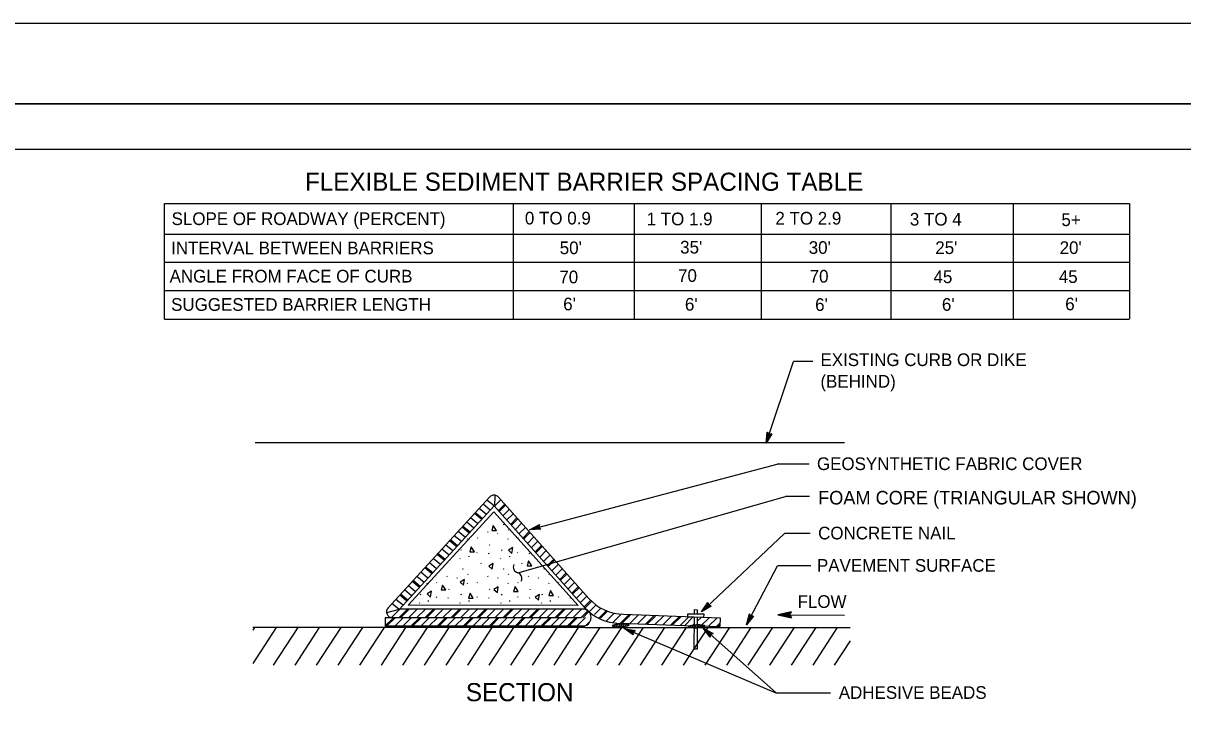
# Model space of a CAD drawing. Extents: x -894 to 866, y -476 to 714.
# Drawn here: x -184 to 457, y 332 to 714 of the extents above; entities that cross this region are included whole.
import ezdxf

# ---------------------------------------------------------------- set-up
doc = ezdxf.new("R2010")
doc.units = 0
for name, color, linetype in [('1 Control', 7, 'Continuous'), ('10 Sheet Format', 7, 'Continuous'), ('57 Undefined', 7, 'Continuous'), ('60 Nongeo Data', 7, 'Continuous'), ('63 Seal and Sig', 7, 'Continuous')]:
    doc.layers.add(name, color=color, linetype=linetype)

msp = doc.modelspace()

# ---------------------------------------------------------------- linework, layer by layer
at = {"layer": '1 Control'}
for p, q in [((233.03, 386.91), (233.03, 386.91)), ((240.52, 385.21), (240.52, 385.21)), ((240.53, 388.55), (240.53, 388.55))]:
    msp.add_line(p, q, dxfattribs=at)
msp.add_lwpolyline([(240.53, 388.55), (233.03, 386.91), (240.52, 385.21), (240.25, 385.66), (234.77, 386.89), (240.27, 388.11), (240, 387.67), (236.48, 386.89), (239.99, 386.1), (239.73, 386.55), (238.21, 386.89), (239.73, 387.22), (239.53, 386.88), (240.52, 385.21), (239.53, 386.88)], close=True, dxfattribs=at)
at = {"layer": '10 Sheet Format'}
for p, q in [((-863.46, 668.96), (836.55, 668.96)), ((-813.45, 643.96), (811.55, 643.96))]:
    msp.add_line(p, q, dxfattribs=at)
for points in [[(-894.04, 713.56), (865.96, 713.56), (865.96, -476.44), (-894.04, -476.44)], [(-863.46, -431.04), (836.55, -431.04), (836.55, 668.96), (-863.46, 668.96)]]:
    msp.add_lwpolyline(points, close=True, dxfattribs=at)
at = {"layer": '57 Undefined'}
for p, q in [((-105.82, 613.92), (427.16, 613.92)), ((-105.82, 550.07), (-105.82, 613.92)), ((86.98, 550.07), (86.98, 613.92)), ((153.83, 550.07), (153.83, 613.92)), ((223.91, 549.83), (223.91, 613.67)), ((295.57, 550.07), (295.57, 613.92)), ((363.18, 550.07), (363.18, 613.92)), ((427.4, 550.07), (427.4, 613.92)), ((-105.82, 597.16), (194.9, 597.16)), ((-25.73, 597.16), (427.4, 597.16)), ((91.86, 597.16), (172.05, 597.16)), ((-105.82, 581.56), (427.16, 581.56)), ((-105.92, 565.96), (275.38, 565.96)), ((274.5, 566), (427.16, 566)), ((-105.82, 550.07), (427.16, 550.07)), ((226.5, 481.59), (241.6, 526.77)), ((252.34, 526.77), (241.6, 526.77)), ((97.68, 434.38), (232.73, 469.99)), ((250.32, 469.99), (232.73, 469.99)), ((89.39, 410.13), (237.2, 452.13)), ((250.6, 452.13), (237.2, 452.13)), ((193.34, 390.99), (236.66, 431.71)), ((250.92, 431.71), (236.66, 431.71)), ((215.66, 381.42), (232.8, 413.85)), ((251.2, 413.85), (232.8, 413.85)), ((232.18, 343.69), (148.14, 379.39)), ((232.2, 343.67), (192.08, 379.36)), ((262.06, 343.67), (232.2, 343.67))]:
    msp.add_line(p, q, dxfattribs=at)
at = {"layer": '60 Nongeo Data'}
for p, q in [((227.14, 487.7), (227.14, 487.7)), ((269.8, 481.78), (-55.64, 481.78)), ((226.5, 481.59), (226.5, 481.59)), ((229.67, 486.86), (229.67, 486.86)), ((72.34, 450.43), (76.31, 447.17)), ((80, 450.3), (76.37, 446.67)), ((76.74, 452.74), (76.41, 446.92)), ((28.73, 392.3), (76.16, 443.84)), ((65.46, 442.93), (69.43, 439.67)), ((65.91, 443.42), (69.87, 440.15)), ((68.05, 445.76), (72.02, 442.49)), ((70.2, 448.09), (74.16, 444.83)), ((76.16, 443.84), (122.65, 392.03)), ((82.12, 447.94), (78.49, 444.31)), ((82.56, 447.45), (78.93, 443.82)), ((84.68, 445.09), (81.05, 441.46)), ((86.8, 442.73), (83.17, 439.1)), ((59.03, 435.92), (62.99, 432.66)), ((61.17, 438.26), (65.14, 434.99)), ((63.32, 440.6), (67.28, 437.33)), ((81.44, 436.79), (81.25, 436.5)), ((81.62, 436.89), (81.44, 436.61)), ((88.92, 440.37), (85.29, 436.74)), ((89.36, 439.88), (85.73, 436.25)), ((91.48, 437.52), (87.85, 433.89)), ((101.33, 436.67), (101.33, 436.67)), ((54.29, 430.76), (58.25, 427.49)), ((56.44, 433.1), (60.4, 429.83)), ((58.58, 435.43), (62.54, 432.17)), ((67.18, 429.34), (66.99, 429.06)), ((73.04, 432.34), (72.86, 432.76)), ((78.29, 431.79), (78.1, 431.51)), ((84.39, 433.42), (84.2, 433.84)), ((89.64, 429.34), (89.45, 429.06)), ((93.6, 435.16), (89.97, 431.53)), ((95.72, 432.8), (92.09, 429.17)), ((96.16, 432.31), (92.53, 428.68)), ((98.28, 429.95), (94.65, 426.32)), ((95.86, 433.86), (95.86, 433.86)), ((102.01, 434.09), (102.01, 434.09)), ((47.41, 423.26), (51.37, 420)), ((49.55, 425.6), (53.52, 422.33)), ((51.7, 427.94), (55.66, 424.67)), ((52.15, 428.42), (56.11, 425.16)), ((61.64, 428.83), (61.45, 428.55)), ((73.67, 425.5), (73.48, 425.22)), ((84.1, 428.83), (83.91, 428.55)), ((100.41, 427.59), (96.77, 423.96)), ((102.53, 425.23), (98.89, 421.6)), ((102.97, 424.74), (99.34, 421.11)), ((42.67, 418.1), (46.63, 414.84)), ((44.82, 420.44), (48.78, 417.17)), ((45.26, 420.92), (49.23, 417.66)), ((57.5, 418.01), (57.31, 417.73)), ((58.18, 422.35), (57.99, 422.77)), ((62.37, 419.25), (62.32, 418.83)), ((67.01, 421.34), (66.82, 421.06)), ((73.51, 420.43), (73.32, 420.85)), ((79.96, 418.01), (79.77, 417.73)), ((80.64, 422.35), (80.45, 422.77)), ((84.82, 419.25), (84.78, 418.83)), ((89.47, 421.34), (89.28, 421.06)), ((95.97, 420.43), (95.78, 420.85)), ((105.09, 422.38), (101.46, 418.75)), ((107.21, 420.02), (103.58, 416.39)), ((109.33, 417.66), (105.7, 414.03)), ((109.77, 417.17), (106.14, 413.54)), ((35.79, 410.6), (39.75, 407.34)), ((37.94, 412.94), (41.9, 409.67)), ((38.38, 413.43), (42.34, 410.16)), ((40.53, 415.76), (44.49, 412.5)), ((58.98, 412.25), (58.79, 411.96)), ((59.17, 412.35), (58.98, 412.07)), ((69.25, 414.99), (69.06, 415.41)), ((81.44, 412.25), (81.25, 411.96)), ((81.62, 412.35), (81.44, 412.07)), ((91.7, 414.99), (91.52, 415.41)), ((103.89, 412.25), (103.71, 411.96)), ((104.08, 412.35), (103.89, 412.07)), ((111.89, 414.81), (108.26, 411.18)), ((114.01, 412.45), (110.38, 408.82)), ((116.13, 410.09), (112.5, 406.46)), ((31.05, 405.44), (35.02, 402.18)), ((31.5, 405.93), (35.46, 402.66)), ((33.65, 408.26), (37.61, 405)), ((39.18, 404.29), (39, 404.01)), ((44.72, 404.8), (44.54, 404.52)), ((50.58, 407.8), (50.4, 408.22)), ((55.83, 407.25), (55.65, 406.97)), ((61.64, 404.29), (61.45, 404.01)), ((61.93, 408.88), (61.74, 409.3)), ((67.18, 404.8), (66.99, 404.52)), ((73.04, 407.8), (72.86, 408.22)), ((78.29, 407.25), (78.1, 406.97)), ((84.1, 404.29), (83.91, 404.01)), ((84.39, 408.88), (84.2, 409.3)), ((89.64, 404.8), (89.45, 404.52)), ((95.5, 407.8), (95.31, 408.22)), ((100.75, 407.25), (100.56, 406.97)), ((106.56, 404.29), (106.37, 404.01)), ((106.85, 408.88), (106.66, 409.3)), ((112.1, 404.8), (111.91, 404.52)), ((116.57, 409.6), (112.94, 405.97)), ((118.69, 407.24), (115.06, 403.61)), ((120.81, 404.88), (117.18, 401.25)), ((24.17, 397.94), (28.13, 394.68)), ((24.62, 398.43), (28.58, 395.16)), ((26.76, 400.77), (30.72, 397.5)), ((28.91, 403.1), (32.87, 399.84)), ((35.72, 397.81), (35.53, 398.23)), ((51.21, 400.96), (51.02, 400.68)), ((58.18, 397.81), (57.99, 398.23)), ((73.67, 400.96), (73.48, 400.68)), ((80.64, 397.81), (80.45, 398.23)), ((96.12, 400.96), (95.94, 400.68)), ((103.1, 397.81), (102.91, 398.23)), ((122.93, 402.52), (119.3, 398.89)), ((123.37, 402.03), (119.74, 398.4)), ((125.5, 399.67), (121.86, 396.04)), ((127.62, 397.31), (123.98, 393.68)), ((19.86, 393.3), (23.82, 390.03)), ((22.03, 395.6), (25.99, 392.34)), ((122.65, 392.03), (28.73, 392.3)), ((35.04, 393.47), (34.85, 393.19)), ((39.91, 394.71), (39.86, 394.29)), ((44.55, 396.8), (44.36, 396.52)), ((51.05, 395.89), (50.87, 396.31)), ((57.5, 393.47), (57.31, 393.19)), ((62.37, 394.71), (62.32, 394.29)), ((67.01, 396.8), (66.82, 396.52)), ((73.51, 395.89), (73.32, 396.31)), ((79.96, 393.47), (79.77, 393.19)), ((84.82, 394.71), (84.78, 394.29)), ((89.47, 396.8), (89.28, 396.52)), ((95.97, 395.89), (95.78, 396.31)), ((102.41, 393.47), (102.23, 393.19)), ((107.28, 394.71), (107.23, 394.29)), ((111.92, 396.8), (111.74, 396.52)), ((118.43, 395.89), (118.24, 396.31)), ((129.74, 394.95), (126.1, 391.32)), ((130.18, 394.46), (126.55, 390.82)), ((132.42, 392.22), (128.98, 388.78)), ((194.38, 393.65), (194.38, 393.65)), ((196.21, 391.7), (196.21, 391.7)), ((20.14, 385.24), (16.02, 385.24)), ((16.02, 385.24), (16.02, 380.54)), ((20.62, 385.22), (16.14, 380.74)), ((23.78, 389.9), (16.91, 388.02)), ((21.56, 385.23), (17.08, 380.75)), ((23.93, 389.75), (19.73, 385.54)), ((124.48, 385.26), (20.17, 385.26)), ((26.04, 385.23), (21.56, 380.75)), ((28.42, 390.02), (23.57, 385.17)), ((125.69, 390.04), (23.99, 390.04)), ((29.35, 390.02), (24.5, 385.17)), ((30.53, 385.24), (26.05, 380.76)), ((33.83, 390.02), (28.98, 385.17)), ((35.01, 385.24), (30.54, 380.77)), ((35.95, 385.25), (31.47, 380.77)), ((38.31, 390.02), (33.47, 385.18)), ((40.44, 385.25), (35.96, 380.78)), ((42.79, 390.02), (37.95, 385.18)), ((43.73, 390.02), (38.89, 385.18)), ((44.92, 385.26), (40.45, 380.79)), ((48.21, 390.02), (43.37, 385.19)), ((49.41, 385.26), (44.94, 380.79)), ((50.34, 385.27), (45.87, 380.8)), ((52.69, 390.02), (47.85, 385.19)), ((54.83, 385.27), (50.36, 380.8)), ((57.17, 390.02), (52.34, 385.19)), ((58.1, 390.02), (53.27, 385.2)), ((59.31, 385.28), (54.85, 380.81)), ((62.58, 390.02), (57.76, 385.2)), ((63.8, 385.28), (59.34, 380.82)), ((64.74, 385.29), (60.27, 380.82)), ((67.06, 390.02), (62.24, 385.2)), ((69.22, 385.29), (64.76, 380.83)), ((71.54, 390.02), (66.72, 385.21)), ((72.47, 390.02), (67.66, 385.21)), ((73.71, 385.3), (69.25, 380.84)), ((76.95, 390.02), (72.14, 385.21)), ((78.19, 385.3), (73.73, 380.85)), ((79.13, 385.31), (74.67, 380.85)), ((81.43, 390.02), (76.63, 385.22)), ((83.61, 385.31), (79.16, 380.86)), ((85.91, 390.02), (81.11, 385.22)), ((86.85, 390.02), (82.04, 385.22)), ((88.1, 385.32), (83.65, 380.86)), ((91.33, 390.02), (86.53, 385.23)), ((92.59, 385.32), (88.13, 380.87)), ((93.52, 385.33), (89.07, 380.87)), ((95.81, 390.02), (91.01, 385.23)), ((98.01, 385.33), (93.56, 380.88)), ((100.29, 390.02), (95.5, 385.23)), ((101.22, 390.02), (96.43, 385.23)), ((102.49, 385.34), (98.04, 380.89)), ((105.7, 390.02), (100.91, 385.24)), ((106.98, 385.34), (102.53, 380.9)), ((107.91, 385.35), (103.47, 380.9)), ((110.18, 390.02), (105.4, 385.24)), ((112.4, 385.35), (107.95, 380.91)), ((114.66, 390.02), (109.88, 385.25)), ((115.59, 390.02), (110.82, 385.25)), ((116.89, 385.36), (112.44, 380.91)), ((120.07, 390.02), (115.3, 385.25)), ((121.37, 385.36), (116.93, 380.92)), ((122.31, 385.37), (117.87, 380.92)), ((124.55, 390.02), (119.78, 385.26)), ((126.79, 385.37), (122.35, 380.93)), ((128.05, 389.04), (124.27, 385.26)), ((124.27, 385.26), (124.27, 385.26)), ((128.49, 388.54), (125.22, 385.28)), ((129.92, 385.5), (129.79, 385.37)), ((135.28, 390.6), (131.66, 386.98)), ((138.36, 389.2), (134.39, 385.23)), ((139, 388.91), (135.06, 384.97)), ((142.37, 387.6), (138.28, 383.57)), ((146.35, 387.08), (141.84, 382.62)), ((150.66, 386.88), (145.83, 382.11)), ((151.56, 386.84), (146.81, 382.15)), ((147.83, 387.16), (201.11, 385.26)), ((155.88, 386.65), (151.11, 381.95)), ((160.18, 386.45), (155.5, 381.83)), ((164.49, 386.25), (159.79, 381.61)), ((165.39, 386.21), (160.85, 381.73)), ((169.97, 386.28), (165.13, 381.51)), ((174.35, 386.15), (169.57, 381.44)), ((178.62, 385.92), (173.91, 381.27)), ((179.59, 385.95), (174.89, 381.31)), ((183.66, 385.58), (179.03, 381)), ((186.14, 385.56), (181.56, 381.05)), ((190.71, 385.45), (188.73, 383.49)), ((195.02, 385.25), (190.37, 380.66)), ((190.92, 388.57), (190.92, 388.57)), ((199.43, 385.14), (194.75, 380.53)), ((201.11, 385.26), (201.07, 380.35)), ((217.29, 387.35), (217.29, 387.35)), ((219.65, 386.1), (219.65, 386.1)), ((233.54, 386.86), (269.92, 386.73)), ((126.66, 379.86), (-57.05, 379.86)), ((-44.16, 379.86), (-57.05, 360.01)), ((-56.09, 379.86), (-57.05, 378.37)), ((-32.24, 379.86), (-45.79, 359)), ((-20.31, 379.86), (-33.86, 359)), ((-8.39, 379.86), (-21.94, 359)), ((3.53, 379.86), (-10.02, 359)), ((15.46, 379.86), (1.91, 359)), ((27.38, 379.86), (13.83, 359)), ((126.45, 380.68), (16.02, 380.68)), ((39.3, 379.86), (25.76, 359)), ((51.23, 379.86), (37.68, 359)), ((63.15, 379.86), (49.6, 359)), ((75.07, 379.86), (61.53, 359)), ((87, 379.86), (73.45, 359)), ((98.92, 379.86), (85.37, 359)), ((110.84, 379.86), (97.3, 359)), ((122.77, 379.86), (109.22, 359)), ((134.69, 379.86), (121.14, 359)), ((126.66, 379.86), (272.99, 379.86)), ((128.78, 382.88), (126.96, 381.06)), ((146.62, 379.86), (133.07, 359)), ((141.8, 381.1), (141.62, 380.82)), ((143.34, 381.65), (142.49, 380.34)), ((144.67, 381.86), (143.58, 380.17)), ((145.94, 381.98), (144.73, 380.11)), ((158.54, 379.86), (144.99, 359)), ((145.52, 382.18), (186.68, 380.75)), ((147.16, 382.02), (145.93, 380.12)), ((148.34, 382), (147.17, 380.19)), ((148.14, 379.39), (148.14, 379.39)), ((149.47, 381.9), (148.46, 380.34)), ((150.5, 381.66), (149.84, 380.63)), ((154.18, 378.27), (154.18, 378.27)), ((170.46, 379.86), (156.91, 359)), ((182.39, 379.86), (168.84, 359)), ((194.31, 379.86), (180.76, 359)), ((183.62, 380.57), (183.44, 380.29)), ((185.16, 381.11), (184.31, 379.8)), ((186.49, 381.32), (185.4, 379.64)), ((186.63, 381.66), (185.69, 380.73)), ((187.76, 381.44), (186.55, 379.57)), ((186.66, 380.77), (186.6, 380.7)), ((188.98, 381.48), (187.75, 379.58)), ((188.77, 380.71), (201.07, 380.35)), ((190.16, 381.46), (188.99, 379.65)), ((191.29, 381.36), (190.28, 379.81)), ((192.33, 381.12), (191.66, 380.1)), ((191.82, 379.47), (191.82, 379.47)), ((206.23, 379.86), (192.69, 359)), ((200.85, 382.1), (199.13, 380.4)), ((201.02, 381.34), (200.05, 380.38)), ((218.16, 379.86), (204.61, 359)), ((215.66, 381.42), (215.66, 381.42)), ((230.08, 379.86), (216.53, 359)), ((242, 379.86), (228.46, 359)), ((253.93, 379.86), (240.38, 359)), ((265.85, 379.86), (252.3, 359)), ((153.14, 375.81), (153.14, 375.81)), ((195.57, 374.6), (195.57, 374.6)), ((197.28, 376.65), (197.28, 376.65)), ((272.99, 372.49), (264.23, 359))]:
    msp.add_line(p, q, dxfattribs=at)
for points in [[(229.67, 486.86), (226.5, 481.59), (227.14, 487.7), (227.41, 487.39), (226.94, 482.91), (229.27, 486.77), (228.87, 486.68), (227.38, 484.21), (227.68, 487.07), (227.95, 486.76), (227.82, 485.52), (228.46, 486.59), (228.15, 486.52), (227.14, 487.7), (228.15, 486.52)], [(75.76, 436.17), (74.95, 433.46), (77.52, 433.46)], [(102.01, 434.09), (95.86, 433.86), (101.33, 436.67), (101.21, 436.28), (97.21, 434.22), (101.71, 434.38), (101.42, 434.67), (98.53, 434.56), (101.09, 435.88), (100.98, 435.48), (99.87, 434.91), (101.12, 434.96), (100.89, 435.18), (101.33, 436.67), (100.89, 435.18)], [(63.69, 424.37), (62.87, 421.65), (65.45, 421.65)], [(86.61, 424.03), (84.18, 422.57), (86.08, 420.83)], [(95.27, 416.71), (94.46, 413.99), (97.03, 413.99)], [(75.76, 415.21), (73.33, 413.75), (75.23, 412.01)], [(59.89, 406.39), (57.46, 404.93), (59.36, 403.19)], [(41.71, 399.87), (39.28, 398.41), (41.19, 396.68)], [(47.82, 403.33), (47, 400.62), (49.58, 400.62)], [(63.01, 398.86), (62.2, 396.14), (64.77, 396.14)], [(78.6, 402.32), (76.18, 400.86), (78.08, 399.12)], [(87.83, 402.52), (87.02, 399.81), (89.6, 399.81)], [(101.39, 398.11), (98.96, 396.65), (100.87, 394.92)], [(107.37, 400.35), (106.55, 397.64), (109.13, 397.64)], [(196.21, 391.7), (190.92, 388.57), (194.38, 393.65), (194.47, 393.24), (191.93, 389.52), (195.81, 391.81), (195.41, 391.93), (192.93, 390.46), (194.55, 392.84), (194.64, 392.43), (193.94, 391.4), (195.01, 392.04), (194.71, 392.13), (194.38, 393.65), (194.71, 392.13)], [(192.24, 387.27), (183.14, 387.33), (183.13, 385.7), (192.23, 385.64)], [(219.65, 386.1), (215.66, 381.42), (217.29, 387.35), (217.5, 386.99), (216.31, 382.65), (219.24, 386.08), (218.82, 386.06), (216.95, 383.86), (217.72, 386.64), (217.93, 386.28), (217.6, 385.08), (218.41, 386.04), (218.09, 386.02), (217.29, 387.35), (218.09, 386.02)], [(153.14, 375.81), (148.14, 379.39), (154.18, 378.27), (153.85, 378.03), (149.42, 378.85), (153.08, 376.22), (153.02, 376.63), (150.68, 378.31), (153.51, 377.79), (153.18, 377.54), (151.95, 377.77), (152.97, 377.04), (152.92, 377.36), (154.18, 378.27), (152.92, 377.36)], [(195.57, 374.6), (191.82, 379.47), (197.28, 376.65), (196.89, 376.51), (192.89, 378.58), (195.63, 375.01), (195.7, 375.41), (193.94, 377.7), (196.5, 376.38), (196.1, 376.24), (195, 376.81), (195.76, 375.82), (195.81, 376.14), (197.28, 376.65), (195.81, 376.14)]]:
    msp.add_lwpolyline(points, close=True, dxfattribs=at)
for points in [[(17.74, 390.79), (73.78, 451.88)], [(78.68, 451.85), (128.61, 395.96)], [(23.99, 390.04), (76.25, 447)], [(76.25, 447), (126.3, 390.99)], [(186.74, 385.7), (186.62, 368.13), (188.56, 368.12), (188.68, 385.64)], [(188.69, 387.29), (188.71, 389.54), (186.77, 389.55), (186.75, 387.31)]]:
    msp.add_lwpolyline(points, dxfattribs=at)
for centre, radius, start, end in [((76.22, 449.65), 3.3, 41.78092, 137.46946), ((76.22, 449.65), 3.3, 41.78221, 137.46988), ((20.17, 388.56), 3.3, 137.46956, 270), ((145.99, 408.57), 26.4, 221.78088, 268.97895), ((148.3, 413.55), 26.4, 221.78074, 268.97936), ((24, 390.04), 0.00264, 137.47235, 270), ((125.19, 385.37), 4.7, 268.13279, 90.93958)]:
    msp.add_arc(centre, radius, start, end, dxfattribs=at)
for centre in [(146.28, 381.06), (188.1, 380.53)]:
    msp.add_ellipse(centre, major_axis=(4.67, 0.23), ratio=0.199687, dxfattribs=at)
at = {"layer": '63 Seal and Sig'}
for centre, start, end in [((90.15, 413.31), 155.76729, 256.57772), ((88.41, 406.95), 332.57229, 73.38272)]:
    msp.add_arc(centre, 3.27, start, end, dxfattribs=at)

# ---------------------------------------------------------------- texts
at = {"layer": '57 Undefined'}
for s, height, p in [('FLEXIBLE SEDIMENT BARRIER SPACING TABLE', 10, (-28.19, 621.02)), ('SLOPE OF ROADWAY (PERCENT)', 7, (-101.89, 602.11)), ('0 TO 0.9', 7, (93.29, 602.43)), ('1 TO 1.9', 7, (160.53, 601.97)), ('2 TO 2.9', 7, (231.68, 602.37)), ('3 TO 4', 7, (305.97, 601.84)), ('5+', 7, (389.69, 601.55)), ('INTERVAL BETWEEN BARRIERS ', 7, (-102.14, 585.95)), ("50'", 7, (112.54, 586.03)), ("35'", 7, (179.06, 586.39)), ("30'", 7, (250.09, 586.19)), ("25'", 7, (320.01, 586.11)), ("20'", 7, (388.71, 586.12)), ('ANGLE FROM FACE OF CURB', 7, (-103, 570.38)), ('70', 7, (112.32, 569.94)), ('70', 7, (177.9, 570.71)), ('70', 7, (250.62, 570.34)), ('45', 7, (319.02, 570.05)), ('45', 7, (388.24, 570.13)), ('SUGGESTED BARRIER LENGTH', 7, (-102.16, 554.74)), ("6'", 7, (114.44, 555.01)), ("6'", 7, (181.7, 554.84)), ("6'", 7, (253.64, 554.7)), ("6'", 7, (323.67, 554.77)), ("6'", 7, (391.79, 555.01)), ('EXISTING CURB OR DIKE', 7, (256.57, 524.23)), ('(BEHIND)', 7, (256.57, 512.33)), ('GEOSYNTHETIC FABRIC COVER', 7, (254.64, 466.81)), ('FOAM CORE (TRIANGULAR SHOWN)', 7.5, (255.28, 447.8)), ('CONCRETE NAIL', 7, (255.28, 428.53)), ('PAVEMENT SURFACE', 7, (254.64, 410.66)), ('SECTION', 10, (60.69, 339.17)), ('ADHESIVE BEADS', 7, (266.69, 340.48))]:
    msp.add_text(s, height=height, dxfattribs=at).set_placement(p)
msp.add_text('FLOW', height=7, rotation=0.1223, dxfattribs=at).set_placement((243.94, 390.68))

doc.saveas('drawing.dxf')
